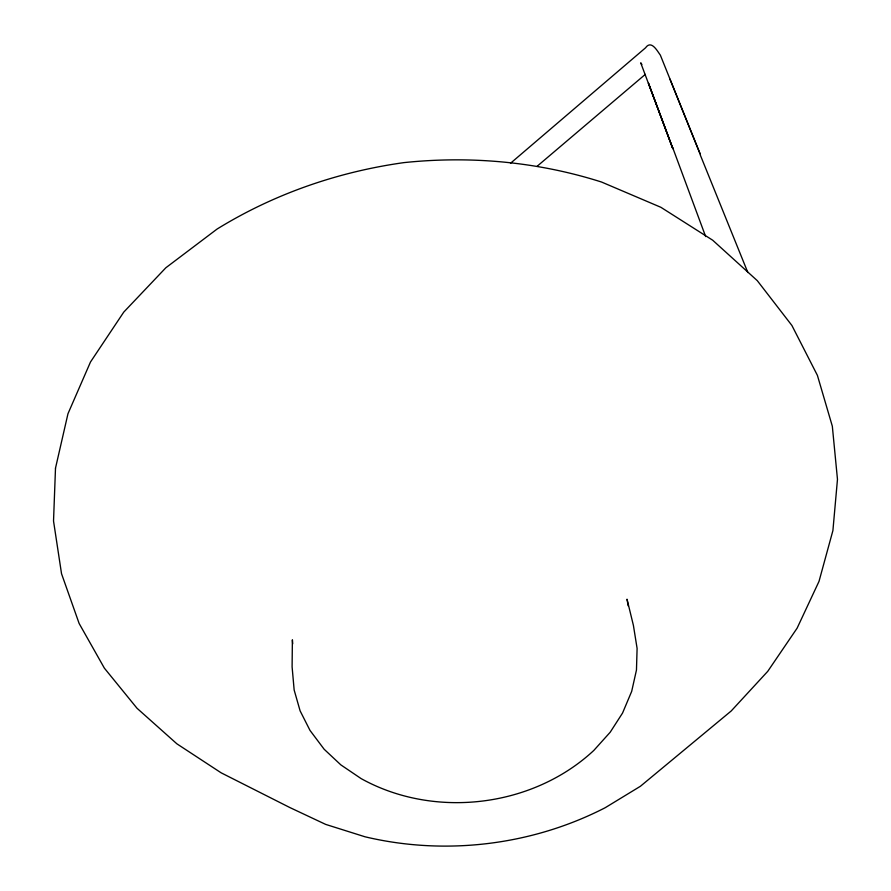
<?xml version="1.0" encoding="UTF-8"?>
<svg xmlns="http://www.w3.org/2000/svg" width="891" height="891" viewBox="0 0 891 891"><rect width="100%" height="100%" fill="white"/><g stroke="black" fill="none" stroke-linecap="round" stroke-linejoin="round"><path stroke-width="1.34" d="M510.51 163.276L645.496 47.858C651.254 39.627 657.079 50.653 660.354 55.153L700.014 153.675M537.262 166.16L645.307 74.376M641.888 64.486L640.718 62.816L672.883 148.719L648.392 83.03L672.594 148.062M700.237 154.878L747.861 272.546M669.932 79.099L700.293 154.343M672.649 147.516L705.661 236.583M628.155 605.824L627.03 599.186L633.412 625.426L637.098 648.392L636.464 670.032L631.686 691.36L622.542 713.067L610.19 732.235L593.852 750.4C532.618 807.458 434.251 819.197 361.122 778.6L340.841 764.879L324.157 749.253L309.979 730.375L300.1 710.84L294.153 690.013L292.103 666.858L292.382 639.827L292.705 643.848M55.498 468.165L53.527 521.012L61.535 573.726L79.132 623.477L104.381 668.161L137.025 708.267L176.864 743.807L221.124 772.809L289.775 807.513L325.672 824.398L364.954 836.772C445.255 855.861 531.849 845.436 605.267 807.68L640.395 786.285L731.21 710.973L767.741 671.346L797.122 628.155L819.007 581.389L832.907 530.568L837.473 479.358L832.328 426.221L817.403 375.367L791.91 325.482L757.283 280.654L712.689 240.214L660.888 207.302L601.536 182.031C537.752 161.728 470.437 155.647 403.935 162.619C337.823 171.863 274.049 193.926 217.159 228.998L165.849 267.768L123.76 312.106L90.492 362.002L67.972 413.725L55.498 468.165"/></g></svg>
